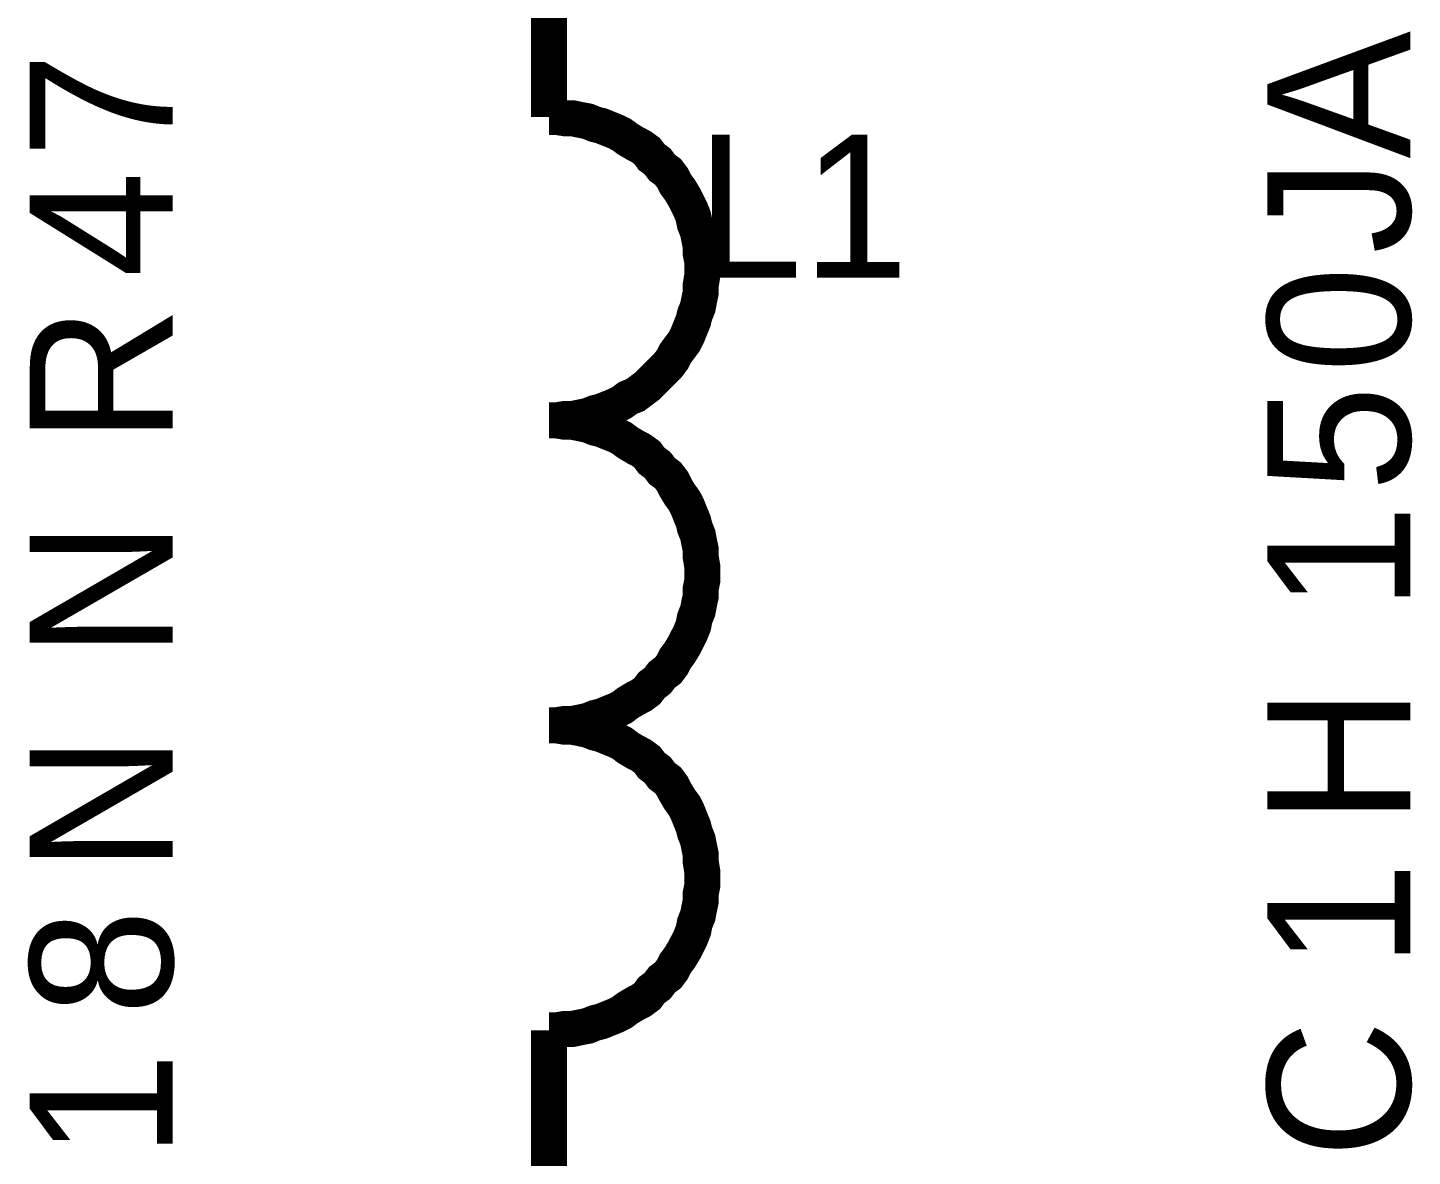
# Model space of a CAD drawing. Header units: inches. Extents: x 0 to 569, y 0 to 432.
# Drawn here: x 87.1 to 98.64, y 165.31 to 174.72 of the extents above; entities that cross this region are included whole.
import ezdxf

# ---------------------------------------------------------------- set-up
doc = ezdxf.new("R2010")
doc.units = ezdxf.units.IN
doc.layers.add('Sheet', color=255, linetype='Continuous')

msp = doc.modelspace()

# ---------------------------------------------------------------- linework, layer by layer
at = {"layer": 'Sheet'}
for points in [[(91.442, 173.98, 0.3, 0.3, 0), (91.442, 175.258, 0.3, 0.3, 0)], [(91.442, 173.98, 0.3, 0.3, 0), (91.442, 174.489, 0.3, 0.3, 0)], [(92.72, 172.715, 0.3, 0.3, 0), (92.72, 172.777, 0.3, 0.3, 0), (92.708, 172.839, 0.3, 0.3, 0), (92.708, 172.901, 0.3, 0.3, 0), (92.695, 172.963, 0.3, 0.3, 0), (92.683, 173.025, 0.3, 0.3, 0), (92.658, 173.087, 0.3, 0.3, 0), (92.646, 173.149, 0.3, 0.3, 0), (92.621, 173.211, 0.3, 0.3, 0), (92.596, 173.261, 0.3, 0.3, 0), (92.571, 173.31, 0.3, 0.3, 0), (92.534, 173.372, 0.3, 0.3, 0), (92.497, 173.422, 0.3, 0.3, 0), (92.472, 173.472, 0.3, 0.3, 0), (92.435, 173.521, 0.3, 0.3, 0), (92.385, 173.558, 0.3, 0.3, 0), (92.348, 173.608, 0.3, 0.3, 0), (92.298, 173.645, 0.3, 0.3, 0), (92.261, 173.695, 0.3, 0.3, 0), (92.211, 173.732, 0.3, 0.3, 0), (92.162, 173.757, 0.3, 0.3, 0), (92.1, 173.794, 0.3, 0.3, 0), (92.05, 173.831, 0.3, 0.3, 0), (92.001, 173.856, 0.3, 0.3, 0), (91.939, 173.881, 0.3, 0.3, 0), (91.877, 173.906, 0.3, 0.3, 0), (91.827, 173.918, 0.3, 0.3, 0), (91.765, 173.943, 0.3, 0.3, 0), (91.703, 173.955, 0.3, 0.3, 0), (91.641, 173.968, 0.3, 0.3, 0), (91.579, 173.968, 0.3, 0.3, 0), (91.504, 173.98, 0.3, 0.3, 0), (91.442, 173.98, 0.3, 0.3, 0)], [(91.442, 173.98, 0.3, 0.3, 0), (91.442, 173.98, 0.3, 0.3, 0), (91.442, 173.98, 0.3, 0.3, 0), (91.442, 173.98, 0.3, 0.3, 0), (91.442, 173.98, 0.3, 0.3, 0), (91.442, 173.98, 0.3, 0.3, 0), (91.442, 173.98, 0.3, 0.3, 0), (91.442, 173.98, 0.3, 0.3, 0), (91.442, 173.98, 0.3, 0.3, 0), (91.442, 173.98, 0.3, 0.3, 0), (91.442, 173.98, 0.3, 0.3, 0), (91.442, 173.98, 0.3, 0.3, 0), (91.442, 173.98, 0.3, 0.3, 0), (91.442, 173.98, 0.3, 0.3, 0), (91.442, 173.98, 0.3, 0.3, 0), (91.442, 173.98, 0.3, 0.3, 0), (91.442, 173.98, 0.3, 0.3, 0), (91.442, 173.98, 0.3, 0.3, 0), (91.442, 173.98, 0.3, 0.3, 0), (91.442, 173.98, 0.3, 0.3, 0), (91.442, 173.98, 0.3, 0.3, 0), (91.442, 173.98, 0.3, 0.3, 0), (91.442, 173.98, 0.3, 0.3, 0), (91.442, 173.98, 0.3, 0.3, 0), (91.442, 173.98, 0.3, 0.3, 0), (91.442, 173.98, 0.3, 0.3, 0), (91.442, 173.98, 0.3, 0.3, 0), (91.442, 173.98, 0.3, 0.3, 0), (91.442, 173.98, 0.3, 0.3, 0), (91.442, 173.98, 0.3, 0.3, 0), (91.442, 173.98, 0.3, 0.3, 0), (91.442, 173.98, 0.3, 0.3, 0), (91.442, 173.98, 0.3, 0.3, 0)], [(91.442, 171.45, 0.3, 0.3, 0), (91.504, 171.45, 0.3, 0.3, 0), (91.579, 171.462, 0.3, 0.3, 0), (91.641, 171.462, 0.3, 0.3, 0), (91.703, 171.475, 0.3, 0.3, 0), (91.765, 171.487, 0.3, 0.3, 0), (91.827, 171.512, 0.3, 0.3, 0), (91.877, 171.524, 0.3, 0.3, 0), (91.939, 171.549, 0.3, 0.3, 0), (92.001, 171.574, 0.3, 0.3, 0), (92.05, 171.599, 0.3, 0.3, 0), (92.1, 171.636, 0.3, 0.3, 0), (92.162, 171.661, 0.3, 0.3, 0), (92.211, 171.698, 0.3, 0.3, 0), (92.261, 171.735, 0.3, 0.3, 0), (92.298, 171.772, 0.3, 0.3, 0), (92.348, 171.822, 0.3, 0.3, 0), (92.385, 171.859, 0.3, 0.3, 0), (92.435, 171.909, 0.3, 0.3, 0), (92.472, 171.958, 0.3, 0.3, 0), (92.497, 172.008, 0.3, 0.3, 0), (92.534, 172.058, 0.3, 0.3, 0), (92.571, 172.107, 0.3, 0.3, 0), (92.596, 172.157, 0.3, 0.3, 0), (92.621, 172.219, 0.3, 0.3, 0), (92.646, 172.281, 0.3, 0.3, 0), (92.658, 172.331, 0.3, 0.3, 0), (92.683, 172.393, 0.3, 0.3, 0), (92.695, 172.455, 0.3, 0.3, 0), (92.708, 172.517, 0.3, 0.3, 0), (92.708, 172.579, 0.3, 0.3, 0), (92.72, 172.653, 0.3, 0.3, 0), (92.72, 172.715, 0.3, 0.3, 0)], [(92.72, 170.173, 0.3, 0.3, 0), (92.72, 170.235, 0.3, 0.3, 0), (92.708, 170.309, 0.3, 0.3, 0), (92.708, 170.371, 0.3, 0.3, 0), (92.695, 170.433, 0.3, 0.3, 0), (92.683, 170.495, 0.3, 0.3, 0), (92.658, 170.557, 0.3, 0.3, 0), (92.646, 170.607, 0.3, 0.3, 0), (92.621, 170.669, 0.3, 0.3, 0), (92.596, 170.731, 0.3, 0.3, 0), (92.571, 170.78, 0.3, 0.3, 0), (92.534, 170.83, 0.3, 0.3, 0), (92.497, 170.892, 0.3, 0.3, 0), (92.472, 170.942, 0.3, 0.3, 0), (92.435, 170.991, 0.3, 0.3, 0), (92.385, 171.028, 0.3, 0.3, 0), (92.348, 171.078, 0.3, 0.3, 0), (92.298, 171.115, 0.3, 0.3, 0), (92.261, 171.165, 0.3, 0.3, 0), (92.211, 171.202, 0.3, 0.3, 0), (92.162, 171.227, 0.3, 0.3, 0), (92.1, 171.264, 0.3, 0.3, 0), (92.05, 171.301, 0.3, 0.3, 0), (92.001, 171.326, 0.3, 0.3, 0), (91.939, 171.351, 0.3, 0.3, 0), (91.877, 171.376, 0.3, 0.3, 0), (91.827, 171.388, 0.3, 0.3, 0), (91.765, 171.413, 0.3, 0.3, 0), (91.703, 171.425, 0.3, 0.3, 0), (91.641, 171.438, 0.3, 0.3, 0), (91.579, 171.438, 0.3, 0.3, 0), (91.504, 171.45, 0.3, 0.3, 0), (91.442, 171.45, 0.3, 0.3, 0)], [(91.442, 171.45, 0.3, 0.3, 0), (91.442, 171.45, 0.3, 0.3, 0), (91.442, 171.45, 0.3, 0.3, 0), (91.442, 171.45, 0.3, 0.3, 0), (91.442, 171.45, 0.3, 0.3, 0), (91.442, 171.45, 0.3, 0.3, 0), (91.442, 171.45, 0.3, 0.3, 0), (91.442, 171.45, 0.3, 0.3, 0), (91.442, 171.45, 0.3, 0.3, 0), (91.442, 171.45, 0.3, 0.3, 0), (91.442, 171.45, 0.3, 0.3, 0), (91.442, 171.45, 0.3, 0.3, 0), (91.442, 171.45, 0.3, 0.3, 0), (91.442, 171.45, 0.3, 0.3, 0), (91.442, 171.45, 0.3, 0.3, 0), (91.442, 171.45, 0.3, 0.3, 0), (91.442, 171.45, 0.3, 0.3, 0), (91.442, 171.45, 0.3, 0.3, 0), (91.442, 171.45, 0.3, 0.3, 0), (91.442, 171.45, 0.3, 0.3, 0), (91.442, 171.45, 0.3, 0.3, 0), (91.442, 171.45, 0.3, 0.3, 0), (91.442, 171.45, 0.3, 0.3, 0), (91.442, 171.45, 0.3, 0.3, 0), (91.442, 171.45, 0.3, 0.3, 0), (91.442, 171.45, 0.3, 0.3, 0), (91.442, 171.45, 0.3, 0.3, 0), (91.442, 171.45, 0.3, 0.3, 0), (91.442, 171.45, 0.3, 0.3, 0), (91.442, 171.45, 0.3, 0.3, 0), (91.442, 171.45, 0.3, 0.3, 0), (91.442, 171.45, 0.3, 0.3, 0), (91.442, 171.45, 0.3, 0.3, 0)], [(91.442, 168.908, 0.3, 0.3, 0), (91.504, 168.908, 0.3, 0.3, 0), (91.579, 168.92, 0.3, 0.3, 0), (91.641, 168.92, 0.3, 0.3, 0), (91.703, 168.932, 0.3, 0.3, 0), (91.765, 168.945, 0.3, 0.3, 0), (91.827, 168.97, 0.3, 0.3, 0), (91.877, 168.982, 0.3, 0.3, 0), (91.939, 169.007, 0.3, 0.3, 0), (92.001, 169.032, 0.3, 0.3, 0), (92.05, 169.056, 0.3, 0.3, 0), (92.1, 169.094, 0.3, 0.3, 0), (92.162, 169.131, 0.3, 0.3, 0), (92.211, 169.156, 0.3, 0.3, 0), (92.261, 169.193, 0.3, 0.3, 0), (92.298, 169.242, 0.3, 0.3, 0), (92.348, 169.28, 0.3, 0.3, 0), (92.385, 169.329, 0.3, 0.3, 0), (92.435, 169.366, 0.3, 0.3, 0), (92.472, 169.416, 0.3, 0.3, 0), (92.497, 169.466, 0.3, 0.3, 0), (92.534, 169.515, 0.3, 0.3, 0), (92.571, 169.577, 0.3, 0.3, 0), (92.596, 169.627, 0.3, 0.3, 0), (92.621, 169.676, 0.3, 0.3, 0), (92.646, 169.738, 0.3, 0.3, 0), (92.658, 169.8, 0.3, 0.3, 0), (92.683, 169.863, 0.3, 0.3, 0), (92.695, 169.925, 0.3, 0.3, 0), (92.708, 169.987, 0.3, 0.3, 0), (92.708, 170.049, 0.3, 0.3, 0), (92.72, 170.111, 0.3, 0.3, 0), (92.72, 170.173, 0.3, 0.3, 0)], [(92.72, 167.63, 0.3, 0.3, 0), (92.72, 167.692, 0.3, 0.3, 0), (92.708, 167.767, 0.3, 0.3, 0), (92.708, 167.829, 0.3, 0.3, 0), (92.695, 167.891, 0.3, 0.3, 0), (92.683, 167.953, 0.3, 0.3, 0), (92.658, 168.015, 0.3, 0.3, 0), (92.646, 168.064, 0.3, 0.3, 0), (92.621, 168.126, 0.3, 0.3, 0), (92.596, 168.188, 0.3, 0.3, 0), (92.571, 168.238, 0.3, 0.3, 0), (92.534, 168.287, 0.3, 0.3, 0), (92.497, 168.349, 0.3, 0.3, 0), (92.472, 168.399, 0.3, 0.3, 0), (92.435, 168.449, 0.3, 0.3, 0), (92.385, 168.486, 0.3, 0.3, 0), (92.348, 168.535, 0.3, 0.3, 0), (92.298, 168.573, 0.3, 0.3, 0), (92.261, 168.622, 0.3, 0.3, 0), (92.211, 168.659, 0.3, 0.3, 0), (92.162, 168.684, 0.3, 0.3, 0), (92.1, 168.721, 0.3, 0.3, 0), (92.05, 168.759, 0.3, 0.3, 0), (92.001, 168.783, 0.3, 0.3, 0), (91.939, 168.808, 0.3, 0.3, 0), (91.877, 168.833, 0.3, 0.3, 0), (91.827, 168.846, 0.3, 0.3, 0), (91.765, 168.87, 0.3, 0.3, 0), (91.703, 168.883, 0.3, 0.3, 0), (91.641, 168.895, 0.3, 0.3, 0), (91.579, 168.895, 0.3, 0.3, 0), (91.504, 168.908, 0.3, 0.3, 0), (91.442, 168.908, 0.3, 0.3, 0)], [(91.442, 168.908, 0.3, 0.3, 0), (91.442, 168.908, 0.3, 0.3, 0), (91.442, 168.908, 0.3, 0.3, 0), (91.442, 168.908, 0.3, 0.3, 0), (91.442, 168.908, 0.3, 0.3, 0), (91.442, 168.908, 0.3, 0.3, 0), (91.442, 168.908, 0.3, 0.3, 0), (91.442, 168.908, 0.3, 0.3, 0), (91.442, 168.908, 0.3, 0.3, 0), (91.442, 168.908, 0.3, 0.3, 0), (91.442, 168.908, 0.3, 0.3, 0), (91.442, 168.908, 0.3, 0.3, 0), (91.442, 168.908, 0.3, 0.3, 0), (91.442, 168.908, 0.3, 0.3, 0), (91.442, 168.908, 0.3, 0.3, 0), (91.442, 168.908, 0.3, 0.3, 0), (91.442, 168.908, 0.3, 0.3, 0), (91.442, 168.908, 0.3, 0.3, 0), (91.442, 168.908, 0.3, 0.3, 0), (91.442, 168.908, 0.3, 0.3, 0), (91.442, 168.908, 0.3, 0.3, 0), (91.442, 168.908, 0.3, 0.3, 0), (91.442, 168.908, 0.3, 0.3, 0), (91.442, 168.908, 0.3, 0.3, 0), (91.442, 168.908, 0.3, 0.3, 0), (91.442, 168.908, 0.3, 0.3, 0), (91.442, 168.908, 0.3, 0.3, 0), (91.442, 168.908, 0.3, 0.3, 0), (91.442, 168.908, 0.3, 0.3, 0), (91.442, 168.908, 0.3, 0.3, 0), (91.442, 168.908, 0.3, 0.3, 0), (91.442, 168.908, 0.3, 0.3, 0), (91.442, 168.908, 0.3, 0.3, 0)], [(91.442, 166.365, 0.3, 0.3, 0), (91.504, 166.365, 0.3, 0.3, 0), (91.579, 166.377, 0.3, 0.3, 0), (91.641, 166.377, 0.3, 0.3, 0), (91.703, 166.39, 0.3, 0.3, 0), (91.765, 166.402, 0.3, 0.3, 0), (91.827, 166.427, 0.3, 0.3, 0), (91.877, 166.439, 0.3, 0.3, 0), (91.939, 166.464, 0.3, 0.3, 0), (92.001, 166.489, 0.3, 0.3, 0), (92.05, 166.514, 0.3, 0.3, 0), (92.1, 166.551, 0.3, 0.3, 0), (92.162, 166.588, 0.3, 0.3, 0), (92.211, 166.613, 0.3, 0.3, 0), (92.261, 166.65, 0.3, 0.3, 0), (92.298, 166.7, 0.3, 0.3, 0), (92.348, 166.737, 0.3, 0.3, 0), (92.385, 166.787, 0.3, 0.3, 0), (92.435, 166.824, 0.3, 0.3, 0), (92.472, 166.874, 0.3, 0.3, 0), (92.497, 166.923, 0.3, 0.3, 0), (92.534, 166.973, 0.3, 0.3, 0), (92.571, 167.035, 0.3, 0.3, 0), (92.596, 167.084, 0.3, 0.3, 0), (92.621, 167.134, 0.3, 0.3, 0), (92.646, 167.196, 0.3, 0.3, 0), (92.658, 167.258, 0.3, 0.3, 0), (92.683, 167.32, 0.3, 0.3, 0), (92.695, 167.382, 0.3, 0.3, 0), (92.708, 167.444, 0.3, 0.3, 0), (92.708, 167.506, 0.3, 0.3, 0), (92.72, 167.568, 0.3, 0.3, 0), (92.72, 167.63, 0.3, 0.3, 0)], [(91.442, 166.365, 0.3, 0.3, 0), (91.442, 165.1, 0.3, 0.3, 0)], [(91.442, 166.365, 0.3, 0.3, 0), (91.442, 166.105, 0.3, 0.3, 0)]]:
    msp.add_lwpolyline(points, format="xyseb", dxfattribs=at)

# ---------------------------------------------------------------- texts
for s, p in [('A', (98.623, 173.633)), ('7', (88.305, 173.633)), ('J', (98.623, 172.839)), ('4', (88.305, 172.641)), ('0', (98.623, 171.847)), ('R', (88.305, 171.252)), ('5', (98.623, 170.855)), ('1', (98.623, 169.863)), ('N', (88.305, 169.466)), ('H', (98.623, 168.077)), ('N', (88.305, 167.68)), ('1', (98.623, 166.886)), ('8', (88.305, 166.489)), ('C', (98.623, 165.298)), ('1', (88.305, 165.298))]:
    msp.add_text(s, height=1.191, rotation=90, dxfattribs=at).set_placement(p)
msp.add_text('L1', height=1.1906, dxfattribs=at).set_placement((92.67, 172.641))

doc.saveas('drawing.dxf')
